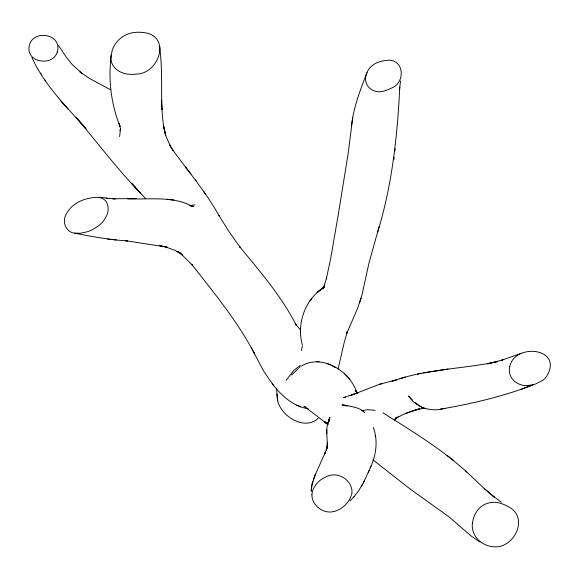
<?xml version="1.0" encoding="UTF-8"?>
<svg xmlns="http://www.w3.org/2000/svg" width="579" height="579" viewBox="0 0 579 579"><rect width="100%" height="100%" fill="white"/><g stroke="black" fill="none" stroke-linecap="round" stroke-linejoin="round"><path stroke-width="0.87" d="M327.374 444.81L327.374 442.819L327.33 447.277C327.671 437.862 324.805 427.606 329.545 418.783L328.3 422.511M328.952 421.548L329.379 418.204L328.836 420.687L329.943 417.502L328.734 421.526L329.248 419.16L328.698 420.832M111.161 54.788C108.758 65.702 119.173 74.054 129.262 74.228A31.288 29.406 -10 0 0 136.76 74.076C160.065 73.395 171.753 33.973 141.964 32.402A31.259 29.449 -10.1 0 0 134.755 32.46C124.471 33.35 115.235 40.689 112.145 50.547C107.47 76.066 110.575 102.476 120.027 126.577L119.144 123.269L120.179 127.539M327.374 444.021L326.715 448.609L327.273 446.568L326.158 450.086L326.969 448.052L324.464 454.392L325.289 452.344L314.687 476.097M311.234 488.929L311.249 491.296L312.211 483.284M119.592 136.615L120.577 128.458M377.617 232.317C392.063 185.15 397.455 136.166 399.749 87.082L399.524 89.369L400.538 81.009M394.827 151.213L395.124 148.622M393.843 159.761L394.14 157.162M351.54 125.781C353.458 107.281 360.312 89.846 366.999 72.665C369.026 67.113 374.186 63.343 379.708 61.707A26.012 24.644 6.1 0 1 385.035 60.636C404.055 56.699 406.74 82.515 390.941 88.363A28.139 26.591 5.1 0 1 385.592 90.498C373.795 95.361 361.296 85.482 366.999 72.665M352.727 117.508L348.088 153.898L338.266 214.635L330.609 258.864L326.332 278.861M311.379 487.301L311.545 486.338M311.603 485.955L315.504 474.056M301.348 350.606L302.368 346.039M328.148 422.236L327.714 423.973L328.098 422.489M338.114 368.903L344.23 342.399L347.443 331.253L346.495 334.025L357.561 308.368L360.97 298.076L359.588 302.94M119.904 130.666L120.497 128.372M379.057 226.852L368.961 263.083L361.926 295.21L360.428 299.994M312.298 483.002L312.754 481.279M326.73 277.384L323.972 286.627L324.537 285.114L322.713 289.116L323.813 287.502M370.213 467.926C376.162 455.289 378.297 440.728 373.303 427.374M313.485 479.108L314.296 477.096M363.134 483.197L369.084 470.618M368.237 472.681L371.059 465.871M353.19 497.651L358.213 491.376L362.403 484.551M361.332 486.541L364.213 481.192M286.019 380.36L293.973 370.271L300.183 365.487M323.06 287.777L316.981 292.569L320.527 289.804C303.903 302.238 296.788 325.217 302.404 345.091M309.801 301.203L311.343 298.93M394.502 420.021L396.847 417.191L394.632 419.558L397.056 417.329L395.406 418.588L402.427 414.832L410.431 411.589L419.558 408.796L405.22 413.63L406.118 413.268M291.548 374.989L298.467 368.447M318.942 417.43C306.038 431.659 281.423 416.88 277.811 401.088M349.948 500.857L354.312 496.529M324.616 286.591L322.988 288.11L323.864 287.329M299.14 367.578L300.248 366.753M321.302 288.993L324.674 286.67M301.138 366.16C322.083 353.4 349.904 371.132 356.722 392.388L355.484 390.391L357.286 393.242L355.484 390.391M395.985 418.204L398.12 416.8M533.346 384.767C504.881 395.877 475.048 403.042 445.005 408.347C431.471 412.255 416.366 408.166 408.6 395.971L411.22 398.779M531.732 385.368L521.23 389.204M393.51 380.736L392.099 381.163L397.44 379.52L379.194 384.391L350.331 395.551L358.133 392.736L343.412 397.599L345.692 397.266M361.694 410.714L367.687 409.671L375.156 410.33M362.179 410.547L362.845 410.323M521.476 353.262L501.291 360.377L502.898 359.834L487.475 363.851L497.651 361.578C464.069 368.91 428.887 368.78 396.094 379.925M405.438 377.052L400.089 378.673M414.484 410.2L422.894 408.354L422.272 408.304L425.254 408.6L422.598 407.855M379.194 384.391L382.437 383.537M421.548 373.325L417.452 374.128M423.589 372.948L448.066 369.069M189.434 205.61L195.022 204.879M440.445 408.998L445.005 408.347M192.141 206.305C172.404 195.521 148.969 199.943 127.518 198.713L136.724 198.583L112.753 198.771L115.416 198.821L105.957 198.257M319.152 361.737L316.793 361.636M108.468 198.503C92.763 194.754 72.426 199.82 65.478 215.706C62.228 222.821 66.476 232.476 74.648 233.163C92.126 236.652 109.684 239.865 127.496 240.907L125.484 240.683L167.136 247.153L159.782 245.583L161.975 246.053M74.648 233.163L80.568 233.228L86.828 231.897A37.085 35.377 -18.4 0 0 93.168 229.291L98.893 225.607L102.121 222.611A24.456 23.37 -18.4 0 0 106.55 215.735C110.169 209.005 107.752 198.134 98.973 197.577M342.254 405.488L347.371 405.937M173.823 200.023L166.781 199.321M190.657 206.066L193.089 206.312M107.6 239.026L116.321 239.959M308.404 408.803C293.191 406.494 281.264 395.5 272.231 383.732L273.397 385.259M164.928 246.69L175.003 250.36L179.468 252.762L177.862 251.843L182.682 255.252L179.808 252.705L192.496 265.283L191.606 264.234C214.129 292.952 237.629 321.454 254.622 353.928L251.46 347.863M192.532 206.319L193.632 206.645L190.621 205.697M425.276 408.803L421.215 407.08L415.172 402.506M296.658 405.148L300.675 406.791M341.965 404.229C349.492 406.936 358.604 406.313 364.748 412.581M330.58 365.045L327.171 363.59M306.233 407.413L303.946 406.219L318.023 416.851M383.052 412.892C411.915 431.066 441.502 448.957 466.783 472.03M335.422 367.629L331.991 365.747M177.471 251.641L177.058 251.409L180.308 253.327M110.799 89.861L89.738 78.592L79.982 71.962L82.406 73.75L72.071 64.349L66.136 56.966L58.486 45.408M479.984 542.103L471.161 536.009L449.275 517.054L410.381 489.219L372.992 459.9M465.313 470.64L484.182 488.488L492.953 495.993L501.436 502.254M362.678 411.018L363.619 411.727M326.107 423.133L324.349 421.78L328.018 424.595L319.42 417.951M453.755 460.566L447.133 455.492M492.953 495.993L494.249 497.086L484.182 488.488M344.541 373.585L349.89 379.079M300.226 329.654L295.536 324.052L296.238 325.203C281.466 296.137 259.993 271.551 239.503 246.466L240.249 247.472L229.248 231.897L219 215.663L219.513 216.488C206.218 192.416 188.305 171.464 172.281 149.273L172.882 150.287L169.698 144.851L172.882 150.287M411.669 399.221L412.559 400.111M145.51 198.597L131.759 183.5L140.234 192.959L134.364 186.481L135.088 187.306C114.15 165.058 95.803 140.639 76.088 117.385L86.003 128.741C66.23 106.413 44.482 85.272 31.961 57.61M60.448 100.551L68.199 109.076M62.091 102.367L65.637 106.319M186.17 168.011L185.432 167.085L190.961 174.04M272.81 384.499L263.459 370.755L253.805 352.358M195.441 179.953L196.093 180.814M205.487 194.059L203.83 191.606M40.617 73.07L41.051 73.757M44.959 80.054L45.408 80.77M170.32 145.93L165.97 136.275L163.596 126.236L165.659 135.406L165.203 133.771M375.163 435.582L375.445 436.783M164.986 132.953C159.732 109.525 162.67 85.395 161.042 61.649L159.862 46.783M276.494 388.567L277.725 401.088M277.428 399.119L276.871 394.038M161.888 107.889L161.946 109.648L161.657 99.95M326.831 433.418L326.759 429.611M300.588 333.193L300.537 330.732L300.544 331.376M311.922 494.278C311.683 497.788 313.022 501.19 314.933 504.07A19.534 19.44 48.3 0 0 323.299 510.714C329.241 513.327 336.131 511.785 341.321 508.232A28.139 28.024 41.9 0 0 345.916 504.403L349.535 499.699L351.619 494.582A13.498 13.426 46.9 0 0 351.8 489.4C350.483 482.198 344.259 476.582 337.202 475.156A16.929 16.834 47.3 0 0 331.535 475.048L327.714 476.018L322.3 478.753A27.604 27.445 53.4 0 0 317.661 482.64C314.658 485.824 312.313 489.856 311.922 494.278M472.421 523.04C471.364 530.335 474.816 537.659 480.7 541.966A24.477 23.848 49.2 0 0 492.895 546.742C513.942 549.587 530.154 517.018 507.805 506.451A30.752 29.963 50.6 0 0 501.334 503.592C492.07 500.133 480.881 503.737 476.068 512.545A27.235 26.518 49.7 0 0 473.332 518.646L472.421 523.04M509.773 366.587C506.784 378.34 518.726 387.597 529.713 385.194A29.174 28.19 29.5 0 0 535.698 383.928L542.74 380.323A19.433 18.774 30.5 0 0 546.648 376.299C564.069 347.697 514.478 342.616 509.773 366.587M57.249 52.153C55.7 57.668 50.091 61.048 44.547 61.077A19.013 17.783 -14.5 0 1 40.125 60.781C34.349 60.013 28.885 55.432 28.95 49.258A15.655 14.649 -14.7 0 1 29.717 44.127C31.367 38.779 36.759 35.471 42.195 35.42A18.868 17.667 -14.9 0 1 47.912 35.992C53.145 37.063 57.719 41.449 57.878 46.971A15.452 14.461 -14.8 0 1 57.249 52.153M327.736 424.183L324.993 421.867L327.794 424.241"/></g></svg>
